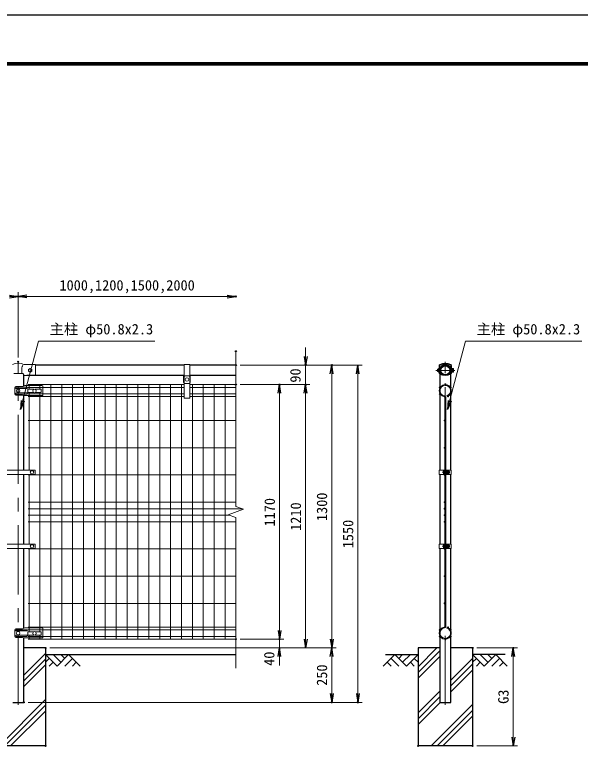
# Model space of a CAD drawing. Units: millimetres, scale not verified. Extents: x -4200 to 4200, y -2970 to 2970.
# Drawn here: x -1901 to 697, y -401 to 2970 of the extents above; entities that cross this region are included whole.
import ezdxf
from ezdxf.enums import TextEntityAlignment as Align

# ---------------------------------------------------------------- set-up
doc = ezdxf.new("R2010")
doc.units = ezdxf.units.MM
doc.header["$LTSCALE"] = 10
doc.header["$PDMODE"] = 32
doc.header["$PDSIZE"] = 5
doc.linetypes.add('USER1', pattern=[50.8, 31.75, -6.35, 6.35, -6.35])
for name, color, linetype, lineweight in [('0-1_D-DCR-HCH', 7, 'Continuous', 13), ('0-2_D-STR4', 7, 'Continuous', 25), ('0-3_D-STR-DIM', 7, 'Continuous', 13), ('0-5_Defpoints', 8, 'Continuous', 25), ('0-6_D-STR1', 1, 'Continuous', 25), ('0-7_D-BMK', 2, 'USER1', 13), ('0-8_D-STR2', 7, 'Continuous', 13), ('0-9_D-STR3', 3, 'Continuous', 13), ('0-A_D-BGD', 7, 'Continuous', 25), ('0-B_D-STR-TXT', 7, 'Continuous', 13), ('0-C_D-TTL', 7, 'Continuous', 25)]:
    doc.layers.add(name, color=color, linetype=linetype, lineweight=lineweight)
doc.layers.add('0-4_0', color=7, linetype='Continuous')
doc.styles.add('ＭＳ ゴシック', font='')
doc.styles.get('ＭＳ ゴシック').set_extended_font_data('MS Gothic')

# ---------------------------------------------------------------- blocks, each defined once
blk = doc.blocks.new('_Open')
at = {"layer": '0-4_0'}
blk.add_line((-10, 1.667), (0, 0), dxfattribs=at)
blk.add_lwpolyline([(-10, -1.667), (0, 0), (-10, 0)], dxfattribs=at)
blk = doc.blocks.new('A$C1d1603f8')
at = {"layer": '0-8_D-STR2'}
for p, q in [((-69.7, -513.8), (-80, -548.3)), ((-18, -5850), (-18, -591.4)), ((18, -5850), (18, -591.4)), ((-18, -5850), (-18, -11108.6)), ((18, -5850), (18, -11108.6)), ((-69.7, -11186.2), (-80, -11151.7))]:
    blk.add_line(p, q, dxfattribs=at)
for centre in [(0, 18), (-258.1, -131), (258.1, -131), (-258.1, -429), (-131.2, -547.6), (258.1, -429), (36, -1650), (36, -2900), (36, -4150), (36, -5400), (36, -5700), (36, -6000), (36, -6300), (36, -7550), (36, -8800), (36, -10050), (-258.1, -11271), (-131.2, -11152.4), (258.1, -11271), (-258.1, -11569), (0, -11718), (258.1, -11569)]:
    blk.add_circle(centre, 18, dxfattribs=at)
for centre, radius, start, end in [((0, -280), 280, 279.83934, 253.39579), ((0, -280), 244, 279.83934, 253.39579), ((54, -591.4), 72, 99.83934, 180), ((54, -591.4), 36, 99.83934, 180), ((54, -11108.6), 72, 180, 260.16066), ((54, -11108.6), 36, 180, 260.16066), ((0, -11420), 280, 106.60421, 80.16066), ((0, -11420), 244, 106.60421, 80.16066)]:
    blk.add_arc(centre, radius, start, end, dxfattribs=at)

msp = doc.modelspace()

# ---------------------------------------------------------------- linework, layer by layer
at = {"layer": '0-1_D-DCR-HCH'}
for p, q in [((-1859.57, -64.63), (-1759.97, 34.97)), ((-48.47, -26.32), (37.85, 60)), ((-48.47, -52.84), (51.13, 46.76)), ((-1859.57, -91.15), (-1759.97, 8.45)), ((-1706.76, -23.21), (-1759.97, 30)), ((-1742.24, 12.26), (-1759.97, -5.39)), ((-1689.03, -5.47), (-1724.5, 30)), ((-1653.55, 30), (-1706.76, -23.21)), ((-1671.2, 12.17), (-1689.03, 30)), ((-1635.81, 12.26), (-1671.45, -23.21)), ((-1653.55, 30), (-1600.34, -23.21)), ((-154.9, 30), (-208.11, -23.21)), ((-172.63, 12.26), (-137, -23.21)), ((-154.9, 30), (-101.68, -23.21)), ((-137.16, 12.26), (-119.42, 30)), ((-119.42, -5.47), (-83.95, 30)), ((-101.68, -23.21), (-48.47, 30)), ((-66.21, 12.26), (-48.47, -5.39)), ((-48.47, -79.36), (51.13, 20.24)), ((101.93, -88.06), (201.53, 11.54)), ((254.74, -23.21), (201.53, 30)), ((219.27, 12.26), (201.53, -5.39)), ((272.48, -5.47), (237, 30)), ((307.95, 30), (254.74, -23.21)), ((290.31, 12.17), (272.48, 30)), ((325.69, 12.26), (290.05, -23.21)), ((307.95, 30), (361.16, -23.21)), ((-1859.57, -117.67), (-1759.97, -18.07)), ((-1724.5, -5.47), (-1742.32, -23.21)), ((-1618.08, -5.47), (-1635.89, -23.21)), ((-190.37, -5.47), (-172.55, -23.21)), ((-83.95, -5.47), (-66.13, -23.21)), ((101.93, -114.57), (201.53, -14.97)), ((237, -5.47), (219.18, -23.21)), ((343.43, -5.47), (325.61, -23.21)), ((101.93, -141.09), (201.53, -41.49)), ((-48.47, -238.46), (51.13, -138.86)), ((-48.47, -264.97), (51.13, -165.37)), ((-1972.81, -390), (-1759.97, -177.17)), ((-48.47, -291.49), (53.02, -190)), ((12.12, -390), (201.53, -200.59)), ((-1946.29, -390), (-1759.97, -203.68)), ((-1919.78, -390), (-1759.97, -230.2)), ((38.63, -390), (201.53, -227.1)), ((65.15, -390), (201.53, -253.62)), ((-1760.68, -390), (-1759.97, -389.3))]:
    msp.add_line(p, q, dxfattribs=at)
at = {"layer": '0-2_D-STR4'}
for p, q in [((-1759.97, 60), (-1859.57, 60)), ((-1759.97, 60), (-1759.97, -390)), ((-48.47, 60), (-48.47, -390)), ((51.13, 60), (-48.47, 60)), ((201.53, 60), (101.93, 60)), ((201.53, 60), (201.53, -390)), ((-1759.97, -390), (-2009.97, -390)), ((201.53, -390), (-48.47, -390))]:
    msp.add_line(p, q, dxfattribs=at)
at = {"layer": '0-3_D-STR-DIM'}
for p, q in [((-1884.97, 1395), (-1884.97, 1695)), ((-1884.97, 1395), (-1884.97, 1695)), ((-1844.97, 1675), (-924.97, 1675)), ((-884.97, 710.65), (-884.97, 1423)), ((-564.97, 1400), (-564.97, 1440)), ((-864.97, 1360), (-424.97, 1360)), ((-864.97, 1360), (-304.97, 1360)), ((-864.97, 1360), (-544.97, 1360)), ((-564.97, 1270), (-564.97, 1360)), ((-444.97, 100), (-444.97, 1320)), ((-324.97, 1320), (-324.97, -150)), ((-864.97, 1270), (-664.97, 1270)), ((-864.97, 1270), (-544.97, 1270)), ((-864.97, 1270), (-544.97, 1270)), ((-684.97, 140), (-684.97, 1230)), ((-564.97, 100), (-564.97, 1230)), ((-564.97, 1230), (-564.97, 1190)), ((-849.74, 697.83), (-884.97, 710.65)), ((-920.21, 672.17), (-849.74, 697.83)), ((-884.97, 659.35), (-920.21, 672.17)), ((-884.97, -33), (-884.97, 659.35)), ((-684.97, 140), (-684.97, 180)), ((-864.97, 100), (-664.97, 100)), ((-864.97, 100), (-664.97, 100)), ((-684.97, 60), (-684.97, 100)), ((-1739.97, 60), (-664.97, 60)), ((-1739.97, 60), (-544.97, 60)), ((-1739.97, 60), (-424.97, 60)), ((-1739.97, 60), (-424.97, 60)), ((221.53, 60), (408.51, 60)), ((-684.97, 20), (-684.97, -20)), ((-444.97, 20), (-444.97, -150)), ((388.51, -350), (388.51, 20)), ((-1839.57, -190), (-424.97, -190)), ((-1839.57, -190), (-304.97, -190)), ((221.53, -390), (408.51, -390))]:
    msp.add_line(p, q, dxfattribs=at)
at = {"layer": '0-5_Defpoints'}
for p in [(-1884.97, 1675), (-884.97, 1675), (-884.97, 1423), (-1884.97, 1375), (-884.97, 1360), (-564.97, 1360), (-444.97, 1360), (-884.97, 1270), (-884.97, 1270), (-684.97, 1270), (-564.97, 1270), (-884.97, 100), (-684.97, 100), (-1759.97, 60), (201.53, 60), (388.51, 60), (-1859.57, -190), (-444.97, -190), (-324.97, -190), (-1759.97, -390), (-48.47, -390), (201.53, -390), (201.53, -390)]:
    msp.add_point(p, dxfattribs=at)
at = {"layer": '0-6_D-STR1'}
for p, q in [((-1122.47, 1360), (-1804.97, 1360)), ((-884.97, 1360), (-1097.47, 1360)), ((51.13, 1321.4), (51.13, 877.25)), ((101.93, 877.25), (101.93, 1321.4)), ((-1859.57, 1264.09), (-1859.57, 1314.6)), ((-1844.97, 1311.4), (-1844.97, 1312.4)), ((-1122.47, 1311.4), (-1844.97, 1311.4)), ((-884.97, 1311.4), (-1097.47, 1311.4)), ((-1859.57, 877.25), (-1859.57, 1220.18)), ((-1859.57, 537.25), (-1859.57, 857.25)), ((51.13, 857.25), (51.13, 537.25)), ((101.93, 537.25), (101.93, 857.25)), ((-1859.57, 150.09), (-1859.57, 517.25)), ((51.13, 517.25), (51.13, -190)), ((101.93, -190), (101.93, 517.25)), ((51.13, -190), (101.93, -190))]:
    msp.add_line(p, q, dxfattribs=at)
msp.add_lwpolyline([(-1910.37, -190), (-1859.57, -190), (-1859.57, 106.18)], dxfattribs=at)
for radius in [24.3, 21.1]:
    msp.add_circle((76.53, 1335.7), radius, dxfattribs=at)
at = {"layer": '0-7_D-BMK'}
for p, q in [((-1884.97, -202), (-1884.97, 1375)), ((76.53, -202), (76.53, 1375)), ((33.61, 1335.51), (120.5, 1335.51)), ((62.11, 867.25), (97.85, 867.25)), ((62.11, 527.25), (97.85, 527.25))]:
    msp.add_line(p, q, dxfattribs=at)
at = {"layer": '0-8_D-STR2'}
for p, q in [((-1839.97, 1270), (-1122.47, 1270)), ((-1839.97, 1256.9), (-1122.47, 1256.9)), ((-1834.97, 1248.48), (-1834.97, 1270)), ((-1784.97, 1248.48), (-1784.97, 1270)), ((-1734.97, 100), (-1734.97, 1270)), ((-1684.97, 100), (-1684.97, 1270)), ((-1634.97, 100), (-1634.97, 1270)), ((-1584.97, 100), (-1584.97, 1270)), ((-1534.97, 100), (-1534.97, 1270)), ((-1484.97, 100), (-1484.97, 1270)), ((-1434.97, 100), (-1434.97, 1270)), ((-1384.97, 100), (-1384.97, 1270)), ((-1334.97, 100), (-1334.97, 1270)), ((-1284.97, 100), (-1284.97, 1270)), ((-1234.97, 100), (-1234.97, 1270)), ((-1184.97, 100), (-1184.97, 1270)), ((-1134.97, 100), (-1134.97, 1270)), ((-1097.47, 1270), (-884.97, 1270)), ((-1097.47, 1256.9), (-884.97, 1256.9)), ((-1084.97, 100), (-1084.97, 1270)), ((-1034.97, 100), (-1034.97, 1270)), ((-984.97, 100), (-984.97, 1270)), ((-934.97, 100), (-934.97, 1270)), ((-1839.97, 1227.1), (-1122.47, 1227.1)), ((-1839.97, 1215.24), (-1122.47, 1215.24)), ((-1834.97, 877.25), (-1834.97, 1233.48)), ((-1784.97, 134.48), (-1784.97, 1233.48)), ((-1097.47, 1227.1), (-884.97, 1227.1)), ((-1097.47, 1215.24), (-884.97, 1215.24)), ((-1839.97, 1105), (-884.97, 1105)), ((-1839.97, 980), (-884.97, 980)), ((-1839.97, 855), (-884.97, 855)), ((-1834.97, 537.25), (-1834.97, 857.25)), ((-1839.97, 730), (-884.97, 730)), ((-1839.97, 700), (-855.71, 700)), ((-1839.97, 670), (-914.24, 670)), ((-1839.97, 640), (-884.97, 640)), ((-1839.97, 515), (-884.97, 515)), ((-1834.97, 134.48), (-1834.97, 517.25)), ((-1839.97, 390), (-884.97, 390)), ((-1839.97, 265), (-884.97, 265)), ((-1839.97, 154.76), (-884.97, 154.76)), ((-1839.97, 142.9), (-884.97, 142.9)), ((-1839.97, 113.1), (-884.97, 113.1)), ((-1834.97, 100), (-1834.97, 119.48)), ((-1784.97, 100), (-1784.97, 119.48)), ((-1839.97, 100), (-884.97, 100))]:
    msp.add_line(p, q, dxfattribs=at)
at = {"layer": '0-9_D-STR3'}
for p, q in [((-1804.97, 1363), (-1852.97, 1363)), ((-1804.97, 1312.4), (-1804.97, 1363)), ((-1097.47, 1362.3), (-1122.47, 1362.3)), ((-1122.47, 1362.3), (-1122.47, 1309.3)), ((-1097.47, 1362.3), (-1097.47, 1309.3)), ((48.23, 1343.8), (48.23, 1358.37)), ((50.53, 1342.05), (50.53, 1358.37)), ((102.53, 1342.05), (102.53, 1358.37)), ((104.83, 1343.8), (104.83, 1358.37)), ((-1905.12, 1321.4), (-1864.83, 1321.4)), ((-1867.97, 1321.4), (-1867.97, 1347.4)), ((-1862.15, 1319.74), (-1859.5, 1314.45)), ((40.93, 1332.01), (40.93, 1339.39)), ((44.63, 1343.8), (49.93, 1343.8)), ((44.63, 1327.6), (44.63, 1343.8)), ((44.63, 1339.75), (49.93, 1339.75)), ((44.63, 1331.65), (49.93, 1331.65)), ((44.63, 1327.6), (49.93, 1327.6)), ((48.23, 1321.4), (48.23, 1327.6)), ((48.23, 1321.4), (54.1, 1321.4)), ((49.93, 1343.8), (49.93, 1327.6)), ((50.53, 1321.4), (50.53, 1330.08)), ((63.86, 1314.96), (62.67, 1313)), ((89.19, 1314.96), (90.39, 1313)), ((104.83, 1321.4), (98.96, 1321.4)), ((102.53, 1321.4), (102.53, 1330.08)), ((113.13, 1343.8), (103.13, 1343.8)), ((103.13, 1343.8), (103.13, 1327.6)), ((113.13, 1339.75), (103.13, 1339.75)), ((113.13, 1331.65), (103.13, 1331.65)), ((113.13, 1327.6), (103.13, 1327.6)), ((104.83, 1321.4), (104.83, 1327.6)), ((114.13, 1329.47), (114.13, 1341.81)), ((114.13, 1339.02), (114.93, 1339.02)), ((114.13, 1331.93), (114.93, 1332.38)), ((-1859.5, 1314.45), (-1858.47, 1312.4)), ((-1804.97, 1312.4), (-1858.47, 1312.4)), ((-1125.27, 1309.3), (-1122.47, 1309.3)), ((-1122.97, 1309.3), (-1122.97, 1279.3)), ((-1122.97, 1309.3), (-1122.97, 1279.3)), ((-1122.47, 1306.88), (-1122.47, 1307.04)), ((-1122.47, 1207.15), (-1122.47, 1306.88)), ((-1119.47, 1310.15), (-1100.87, 1310.15)), ((-1094.67, 1309.3), (-1097.47, 1309.3)), ((-1097.47, 1306.88), (-1097.47, 1307.04)), ((-1097.47, 1207.15), (-1097.47, 1306.88)), ((-1096.97, 1309.3), (-1096.97, 1279.3)), ((-1096.97, 1309.3), (-1096.97, 1279.3)), ((-1094.67, 1309.3), (-1094.67, 1279.3)), ((-1900.46, 1257), (-1900.46, 1227)), ((-1865.62, 1262), (-1895.46, 1262)), ((-1845.97, 1258), (-1893.39, 1258)), ((-1845.97, 1252), (-1893.39, 1252)), ((-1854.06, 1266), (-1865.62, 1262)), ((-1776.97, 1266), (-1854.06, 1266)), ((-1838.97, 1248.48), (-1812.76, 1248.48)), ((-1807.19, 1248.48), (-1780.97, 1248.48)), ((-1776.97, 1266), (-1771.97, 1265)), ((-1771.97, 1265), (-1771.97, 1221.18)), ((-1122.47, 1275.15), (-1097.47, 1275.15)), ((-1097.47, 1279.3), (-1094.67, 1279.3)), ((-1865.62, 1222), (-1895.46, 1222)), ((-1845.97, 1232), (-1893.39, 1232)), ((-1845.97, 1226), (-1893.39, 1226)), ((-1860.37, 1220.18), (-1865.62, 1222)), ((-1860.37, 1220.18), (-1772.97, 1220.18)), ((-1840.97, 1246.48), (-1840.97, 1235.48)), ((-1838.97, 1233.48), (-1812.76, 1233.48)), ((-1807.19, 1233.48), (-1780.97, 1233.48)), ((-1778.97, 1246.48), (-1778.97, 1235.48)), ((-1097.47, 1207.15), (-1122.47, 1207.15)), ((-1960.47, 877.25), (-1809.47, 877.25)), ((48.83, 877.25), (74.73, 877.25)), ((48.83, 877.25), (48.83, 857.25)), ((72.43, 857.25), (72.43, 877.25)), ((74.73, 857.25), (74.73, 877.25)), ((78.33, 857.25), (78.33, 877.25)), ((78.33, 877.25), (104.23, 877.25)), ((80.63, 857.25), (80.63, 877.25)), ((104.23, 877.25), (104.23, 857.25)), ((-1960.47, 857.25), (-1809.47, 857.25)), ((-1806.47, 874.25), (-1806.47, 860.25)), ((48.83, 857.25), (74.73, 857.25)), ((67.63, 873.75), (67.63, 860.75)), ((72.43, 875.25), (72.43, 859.25)), ((74.73, 871.25), (78.33, 871.25)), ((74.73, 870.57), (78.33, 870.57)), ((74.73, 863.93), (78.33, 863.93)), ((74.73, 863.25), (78.33, 863.25)), ((78.33, 857.25), (104.23, 857.25)), ((80.63, 871.75), (81.02, 874.91)), ((80.63, 871.75), (80.63, 862.75)), ((80.63, 862.75), (81.02, 859.59)), ((82.78, 875), (81.12, 875)), ((82.76, 859.5), (81.12, 859.5)), ((82.83, 867.25), (82.83, 874.98)), ((89.62, 871), (82.83, 871)), ((82.83, 867.25), (82.83, 859.52)), ((89.62, 863.5), (82.83, 863.5)), ((82.93, 874.76), (82.88, 874.93)), ((89.62, 874.76), (82.93, 874.76)), ((89.62, 859.74), (82.93, 859.74)), ((92.13, 872.25), (92.13, 862.25)), ((92.13, 871.25), (95.43, 871.25)), ((92.13, 870.57), (95.75, 870.57)), ((92.13, 863.93), (95.75, 863.93)), ((92.13, 863.25), (95.43, 863.25)), ((95.43, 871.25), (95.43, 863.25)), ((-1960.47, 537.25), (-1809.47, 537.25)), ((-1960.47, 517.25), (-1809.47, 517.25)), ((-1806.47, 534.25), (-1806.47, 520.25)), ((48.83, 537.25), (74.73, 537.25)), ((48.83, 537.25), (48.83, 517.25)), ((48.83, 517.25), (74.73, 517.25)), ((67.63, 533.75), (67.63, 520.75)), ((72.43, 517.25), (72.43, 537.25)), ((72.43, 535.25), (72.43, 519.25)), ((74.73, 517.25), (74.73, 537.25)), ((74.73, 531.25), (78.33, 531.25)), ((74.73, 530.57), (78.33, 530.57)), ((74.73, 523.93), (78.33, 523.93)), ((74.73, 523.25), (78.33, 523.25)), ((78.33, 517.25), (78.33, 537.25)), ((78.33, 537.25), (104.23, 537.25)), ((78.33, 517.25), (104.23, 517.25)), ((80.63, 517.25), (80.63, 537.25)), ((80.63, 531.75), (81.02, 534.91)), ((80.63, 531.75), (80.63, 522.75)), ((80.63, 522.75), (81.02, 519.59)), ((82.78, 535), (81.12, 535)), ((82.76, 519.5), (81.12, 519.5)), ((82.83, 527.25), (82.83, 534.98)), ((89.62, 531), (82.83, 531)), ((82.83, 527.25), (82.83, 519.52)), ((89.62, 523.5), (82.83, 523.5)), ((82.93, 534.76), (82.88, 534.93)), ((89.62, 534.76), (82.93, 534.76)), ((89.62, 519.74), (82.93, 519.74)), ((92.13, 532.25), (92.13, 522.25)), ((92.13, 531.25), (95.43, 531.25)), ((92.13, 530.57), (95.75, 530.57)), ((92.13, 523.93), (95.75, 523.93)), ((92.13, 523.25), (95.43, 523.25)), ((95.43, 531.25), (95.43, 523.25)), ((104.23, 537.25), (104.23, 517.25)), ((-1900.46, 143), (-1900.46, 113)), ((-1865.62, 148), (-1895.46, 148)), ((-1845.97, 144), (-1893.39, 144)), ((-1845.97, 138), (-1893.39, 138)), ((-1854.06, 152), (-1865.62, 148)), ((-1776.97, 152), (-1854.06, 152)), ((-1776.97, 152), (-1771.97, 151)), ((-1771.97, 151), (-1771.97, 107.18)), ((-1865.62, 108), (-1895.46, 108)), ((-1845.97, 118), (-1893.39, 118)), ((-1845.97, 112), (-1893.39, 112)), ((-1860.37, 106.18), (-1865.62, 108)), ((-1860.37, 106.18), (-1772.97, 106.18)), ((-1840.97, 132.48), (-1840.97, 121.48)), ((-1838.97, 134.48), (-1812.76, 134.48)), ((-1838.97, 119.48), (-1812.76, 119.48)), ((-1807.19, 134.48), (-1780.97, 134.48)), ((-1807.19, 119.48), (-1780.97, 119.48)), ((-1778.97, 132.48), (-1778.97, 121.48))]:
    msp.add_line(p, q, dxfattribs=at)
msp.add_lwpolyline([(-1829.97, 1327.6), (-1836.99, 1331.65), (-1836.99, 1339.75), (-1829.97, 1343.8), (-1822.96, 1339.75), (-1822.96, 1331.65)], close=True, dxfattribs=at)
for points in [[(114.13, 1332.38), (114.93, 1332.38), (114.93, 1339.02), (114.13, 1339.47)], [(-1125.27, 1309.3), (-1125.27, 1279.3), (-1122.47, 1279.3)]]:
    msp.add_lwpolyline(points, dxfattribs=at)
for centre, radius in [((-1829.97, 1335.7), 7.03), ((-1109.97, 1293.64), 8), ((-1884.97, 1242), 8), ((-1809.97, 1240.98), 8), ((-1821.97, 867.25), 8), ((-1821.97, 527.25), 8), ((-1884.97, 128), 8), ((-1809.97, 126.98), 8)]:
    msp.add_circle(centre, radius, dxfattribs=at)
for centre, radius, start, end in [((-1884.97, 1307), 61, 64.72667, 115.27332), ((-1852.67, 1347.4), 15.3, 134.74248, 180), ((-1857.22, 1365.78), 4, 244.72667, 302.08229), ((-1852.97, 1359), 4, 90, 122.08229), ((52.53, 1358.37), 4.3, 115.04187, 180), ((76.53, 1336.39), 26.61, 358.51188, 181.48812), ((52.53, 1358.37), 2, 115.04187, 180), ((76.53, 1307), 61, 64.95813, 115.04187), ((76.53, 1307), 58.7, 64.95813, 115.04187), ((100.53, 1358.37), 2, 0, 64.95813), ((100.53, 1358.37), 4.3, 0, 64.95813), ((-1864.83, 1318.4), 3, 26.56505, 90), ((47.65, 1335.67), 7.68, 113.15662, 151.05168), ((47.65, 1335.73), 7.68, 208.94832, 246.84338), ((76.53, 1335.7), 26.6, 180, 238.5922), ((76.53, 1335.7), 26.6, 301.4078, 0), ((111.58, 1341.77), 2.55, 307.42505, 52.57495), ((105.43, 1335.7), 8.7, 332.26063, 27.73937), ((111.59, 1329.62), 2.54, 307.21089, 52.78911), ((-1119.28, 1306.96), 3.2, 93.56714, 178.63954), ((-1100.67, 1306.96), 3.2, 1.36046, 93.56714), ((-1895.46, 1257), 5, 90, 180), ((-1893.39, 1255), 3, 90, 270), ((-1845.97, 1255), 3, 270, 90), ((-1838.97, 1246.48), 2, 90, 180), ((-1780.97, 1246.48), 2, 0, 90), ((-1895.46, 1227), 5, 180, 270), ((-1893.39, 1229), 3, 90, 270), ((-1845.97, 1229), 3, 270, 90), ((-1838.97, 1235.48), 2, 180, 270), ((-1780.97, 1235.48), 2, 270, 0), ((-1772.97, 1221.18), 1, 270, 0), ((-1809.47, 874.25), 3, 0, 90), ((-1809.47, 860.25), 3, 270, 0), ((81.12, 874.9), 0.1, 90, 173), ((81.12, 859.6), 0.1, 187, 270), ((82.76, 859.6), 0.1, 270, 337.2244), ((82.78, 874.9), 0.1, 15, 90), ((77.95, 872.88), 5.32, 339.37322, 22.7756), ((77.95, 861.62), 5.32, 337.2244, 20.62678), ((62.07, 867.25), 21.19, 0, 10.20031), ((62.07, 867.25), 21.19, 349.79969, 0), ((83.86, 867.25), 6.87, 0, 33.09348), ((83.86, 867.25), 6.87, 326.90652, 0), ((88.61, 872.88), 2.13, 298.45309, 61.54691), ((85.35, 867.99), 8, 32.13463, 57.68315), ((88.61, 861.62), 2.13, 298.45309, 61.54691), ((85.35, 866.51), 8, 302.31685, 327.86537), ((87.93, 867.25), 8.5, 331.92751, 28.07249), ((-1809.47, 534.25), 3, 0, 90), ((-1809.47, 520.25), 3, 270, 0), ((81.12, 534.9), 0.1, 90, 173), ((81.12, 519.6), 0.1, 187, 270), ((82.76, 519.6), 0.1, 270, 337.2244), ((82.78, 534.9), 0.1, 15, 90), ((77.95, 532.88), 5.32, 339.37322, 22.7756), ((77.95, 521.62), 5.32, 337.2244, 20.62678), ((62.07, 527.25), 21.19, 0, 10.20031), ((62.07, 527.25), 21.19, 349.79969, 0), ((83.86, 527.25), 6.87, 0, 33.09348), ((83.86, 527.25), 6.87, 326.90652, 0), ((88.61, 532.88), 2.13, 298.45309, 61.54691), ((85.35, 527.99), 8, 32.13463, 57.68315), ((88.61, 521.62), 2.13, 298.45309, 61.54691), ((85.35, 526.51), 8, 302.31685, 327.86537), ((87.93, 527.25), 8.5, 331.92751, 28.07249), ((-1895.46, 143), 5, 90, 180), ((-1893.39, 141), 3, 90, 270), ((-1845.97, 141), 3, 270, 90), ((-1895.46, 113), 5, 180, 270), ((-1893.39, 115), 3, 90, 270), ((-1845.97, 115), 3, 270, 90), ((-1838.97, 132.48), 2, 90, 180), ((-1838.97, 121.48), 2, 180, 270), ((-1780.97, 132.48), 2, 0, 90), ((-1780.97, 121.48), 2, 270, 0), ((-1772.97, 107.18), 1, 270, 0)]:
    msp.add_arc(centre, radius, start, end, dxfattribs=at)
for centre, start_param, end_param in [((72.43, 873.75), 1.5707963, 3.1415927), ((72.43, 860.75), 3.1415927, 4.712389), ((72.43, 533.75), 1.5707963, 3.1415927), ((72.43, 520.75), 3.1415927, 4.712389)]:
    msp.add_ellipse(centre, major_axis=(4.8, 0), ratio=0.3125, start_param=start_param, end_param=end_param, dxfattribs=at)
at = {"layer": '0-A_D-BGD'}
for p, q in [((-1759.97, 30), (-884.97, 30)), ((-198.47, 30), (-48.47, 30)), ((351.53, 30), (201.53, 30))]:
    msp.add_line(p, q, dxfattribs=at)
at = {"layer": '0-B_D-STR-TXT'}
for points in [[(-1256.8, 1470.4), (-1791.48, 1470.4), (-1874.62, 1158.37)], [(704.38, 1470.4), (169.7, 1470.4), (86.56, 1158.37)]]:
    msp.add_lwpolyline(points, dxfattribs=at)
at = {"layer": '0-C_D-TTL', "color": 2}
msp.add_lwpolyline([(-4200, 2970), (4200, 2970), (4200, -2970), (-4200, -2970)], close=True, dxfattribs=at)
at = {"layer": '0-C_D-TTL'}
for points in [[(-3930, 2750), (3930, 2750), (3930, -2750), (-3930, -2750)], [(-3927.5, 2747.5), (3927.5, 2747.5), (3927.5, -2747.5), (-3927.5, -2747.5)], [(-3925, 2745), (3925, 2745), (3925, -2745), (-3925, -2745)], [(-3922.5, 2742.5), (3922.5, 2742.5), (3922.5, -2742.5), (-3922.5, -2742.5)], [(-3920, 2740), (3920, 2740), (3920, -2740), (-3920, -2740)]]:
    msp.add_lwpolyline(points, close=True, dxfattribs=at)

# ---------------------------------------------------------------- block references
at = {"layer": '0-3_D-STR-DIM', "xscale": 4, "yscale": 4}
for p in [(-1884.97, 1675), (-884.97, 1675)]:
    msp.add_blockref('_Open', p, dxfattribs=at)
for p, rotation in [((-1884.97, 1675), 180), ((-564.97, 1360), 270), ((-444.97, 1360), 90), ((-324.97, 1360), 90), ((-684.97, 1270), 90), ((-564.97, 1270), 90), ((-564.97, 1270), 90), ((-684.97, 100), 270), ((-684.97, 100), 270), ((-564.97, 60), 270), ((-444.97, 60), 270), ((-684.97, 60), 90), ((-444.97, 60), 90), ((388.51, 60), 90), ((-444.97, -190), 270), ((-324.97, -190), 270), ((388.51, -390), 270)]:
    msp.add_blockref('_Open', p, dxfattribs=dict(at, rotation=rotation))
at = {"layer": '0-8_D-STR2', "xscale": -0.1, "yscale": 0.1}
msp.add_blockref('A$C1d1603f8', (76.53, 1270), dxfattribs=at)
at = {"layer": '0-B_D-STR-TXT', "xscale": 4, "yscale": 4, "rotation": 255.0799}
for p in [(-1875.14, 1156.44), (86.05, 1156.44)]:
    msp.add_blockref('_Open', p, dxfattribs=at)

# ---------------------------------------------------------------- texts
at = {"layer": '0-3_D-STR-DIM', "style": 'ＭＳ ゴシック'}
msp.add_text('1000,1200,1500,2000', height=48.09, dxfattribs=at).set_placement((-1695.62, 1688.1), align=Align.BOTTOM_LEFT)
for s, p in [('90', (-573.64, 1279.15)), ('1170', (-691.72, 618.1)), ('1300', (-451.72, 643.1)), ('1210', (-571.72, 598.1)), ('1550', (-331.72, 518.1)), ('40', (-693.88, -22.1)), ('250', (-451.72, -114)), ('G3', (381.76, -196.85))]:
    msp.add_text(s, height=48.09, rotation=90, dxfattribs=at).set_placement(p, align=Align.BOTTOM_LEFT)
at = {"layer": '0-B_D-STR-TXT', "style": 'ＭＳ ゴシック'}
for p in [(-1740.56, 1486.41), (220.63, 1486.41)]:
    msp.add_text('主柱 φ50.8x2.3', height=48.09, dxfattribs=at).set_placement(p, align=Align.BOTTOM_LEFT)

doc.saveas('drawing.dxf')
